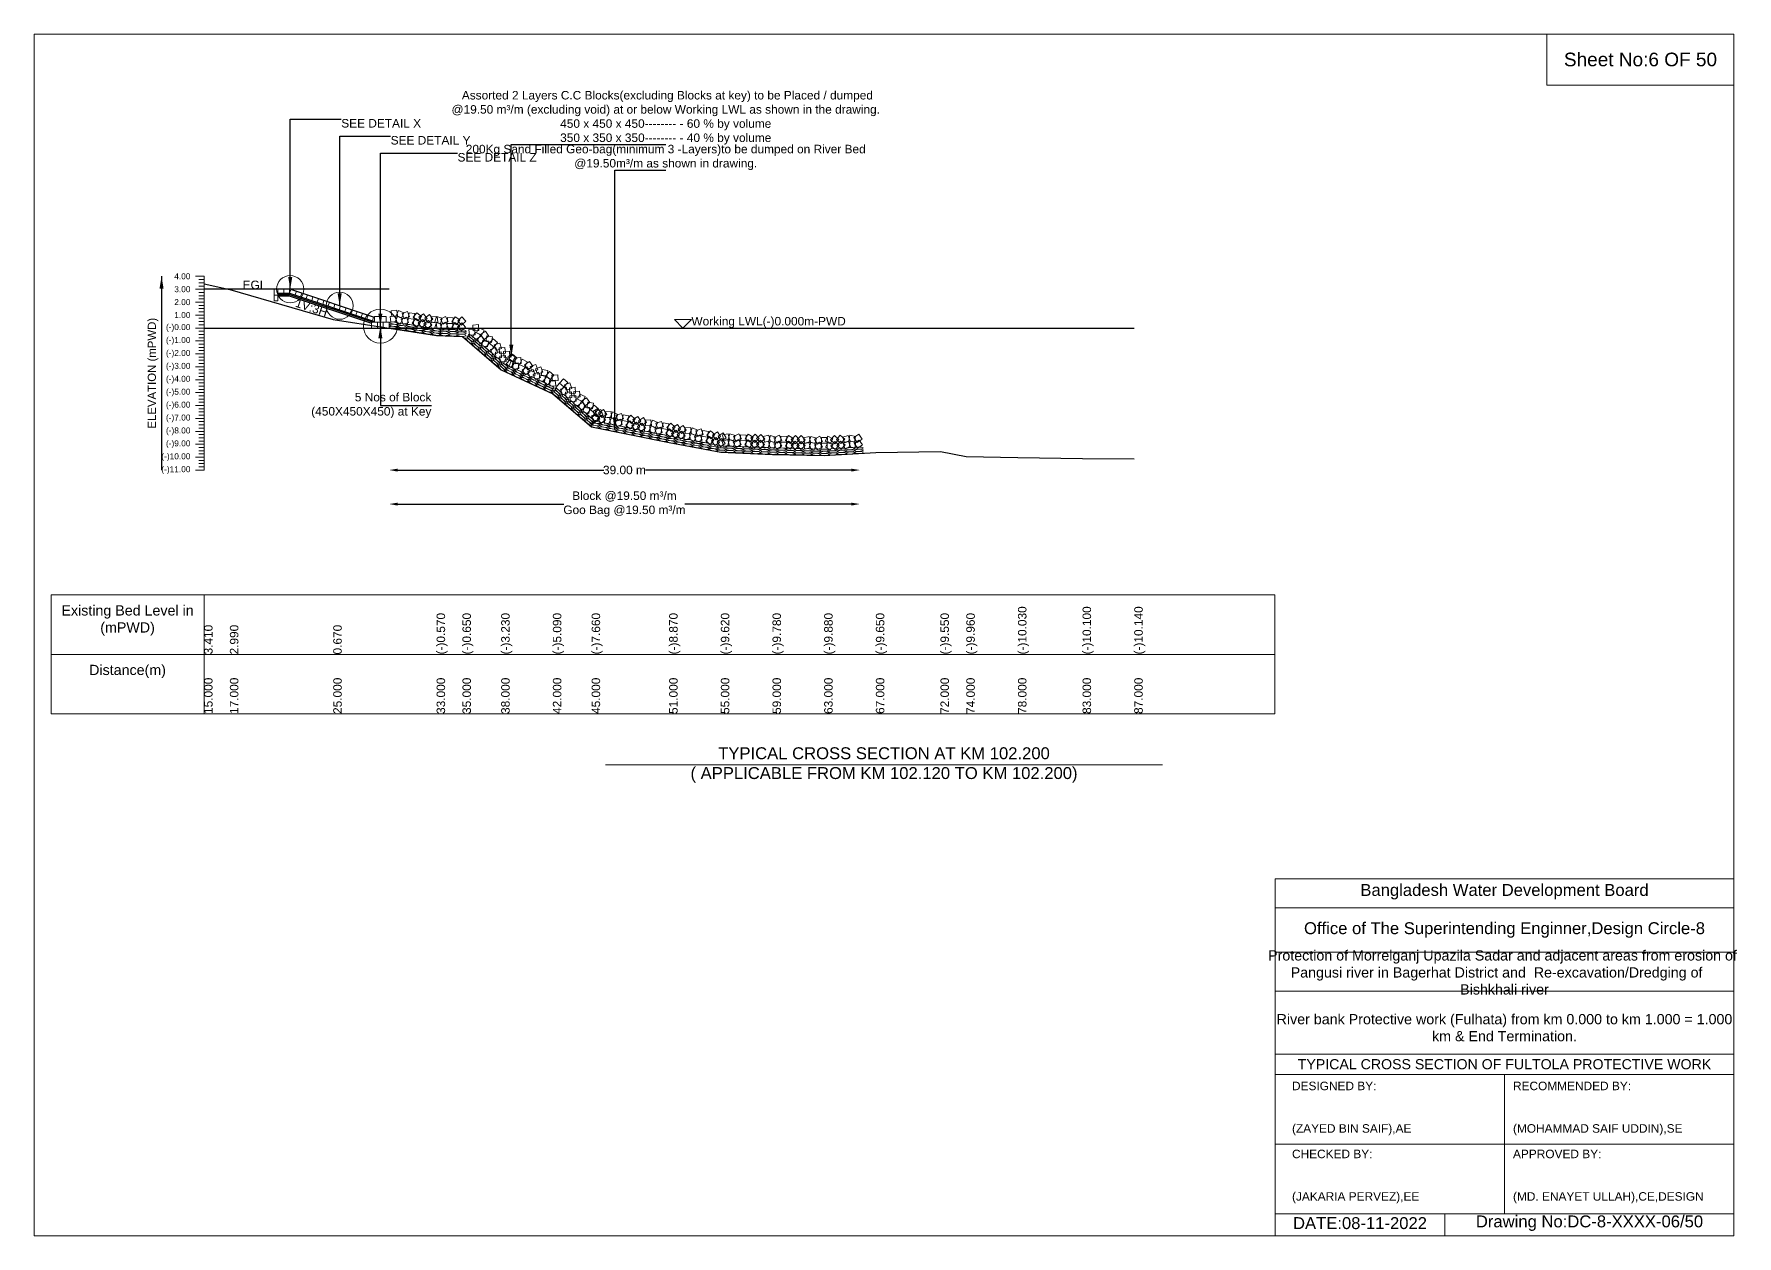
# Model space of a CAD drawing. Header units: inches. Extents: x 89000 to 305017, y -7071 to 0.
# Drawn here: x 175000 to 185017, y -7071 to 0 of the extents above; entities that cross this region are included whole.
import ezdxf

# ---------------------------------------------------------------- set-up
doc = ezdxf.new("R2010")
doc.units = ezdxf.units.IN
doc.header["$LTSCALE"] = 7
doc.header["$MEASUREMENT"] = 0
for name, color, linetype, lineweight in [('Cross section Data Border', 7, 'Continuous', 9), ('Cross Section Labels', 7, 'Continuous', 9), ('Existing_Bed_Level for Xsection', 7, 'Continuous', 25), ('Long Section Labels', 7, 'Continuous', 9)]:
    doc.layers.add(name, color=color, linetype=linetype, lineweight=lineweight)
doc.styles.get("Standard").update_dxf_attribs({"font": 'arial.ttf'})
doc.dimstyles.new('Appron Lebeling Style', dxfattribs={"dimtxt": 50, "dimasz": 50, "dimexe": 0.18, "dimexo": 0.0625, "dimgap": 0.09, "dimtad": 0, "dimtih": 1, "dimtoh": 1, "dimdec": 4, "dimzin": 0, "dimdsep": 46, "dimtxsty": 'Standard', "dimcen": 0.09, "dimse1": 1, "dimse2": 1, "dimadec": 0, "dimazin": 0, "dimtfac": 1, "dimtdec": 4, "dimtofl": 0, "dimtmove": 0, "dimatfit": 3, "dimfxl": 1, "dimtolj": 1, "dimtzin": 0, "dimarcsym": 0})
doc.dimstyles.get("Standard").update_dxf_attribs({"dimtxt": 0.18, "dimasz": 0.18, "dimexe": 0.18, "dimexo": 0.0625, "dimgap": 0.09, "dimtad": 0, "dimtih": 1, "dimtoh": 1, "dimdec": 4, "dimzin": 0, "dimdsep": 46, "dimtxsty": 'Standard', "dimcen": 0.09, "dimadec": 0, "dimazin": 0, "dimtfac": 1, "dimtdec": 4, "dimtofl": 0, "dimtmove": 0, "dimatfit": 3, "dimfxl": 1, "dimtolj": 1, "dimtzin": 0, "dimarcsym": 0})

# ---------------------------------------------------------------- blocks, each defined once
blk = doc.blocks.new('*D25')
at = {"layer": 'Cross Section Labels', "color": 0, "lineweight": -2, "transparency": 16777216}
for p, q in [((177139, -2565), (178351, -2565)), ((179808, -2565), (178596, -2565))]:
    blk.add_line(p, q, dxfattribs=at)
at = {"layer": 'Cross Section Labels', "color": 0, "transparency": 16777216}
for points in [[(177139, -2557), (177139, -2574), (177089, -2565)], [(179808, -2557), (179808, -2574), (179858, -2565)]]:
    blk.add_solid(points, dxfattribs=at)
at = {"layer": 'Defpoints', "color": 0, "transparency": 16777216}
for p in [(177089, -1729), (179858, -2468), (179858, -2565)]:
    blk.add_point(p, dxfattribs=at)
at = {"layer": 'Cross Section Labels', "color": 0, "transparency": 16777216, "insert": (178473, -2565), "char_height": 50, "attachment_point": 5}
blk.add_mtext('\\A1;39.00 m', dxfattribs=at)
blk = doc.blocks.new('*D26')
at = {"layer": 'Cross Section Labels', "color": 0, "lineweight": -2, "transparency": 16777216}
for p, q in [((177139, -2765), (178117, -2765)), ((179808, -2765), (178829, -2765))]:
    blk.add_line(p, q, dxfattribs=at)
at = {"layer": 'Cross Section Labels', "color": 0, "transparency": 16777216}
for points in [[(177139, -2757), (177139, -2774), (177089, -2765)], [(179808, -2757), (179808, -2774), (179858, -2765)]]:
    blk.add_solid(points, dxfattribs=at)
at = {"layer": 'Defpoints', "color": 0, "transparency": 16777216}
for p in [(177089, -1729), (179858, -2468), (179858, -2765)]:
    blk.add_point(p, dxfattribs=at)
at = {"layer": 'Cross Section Labels', "color": 0, "transparency": 16777216, "insert": (178473, -2765), "char_height": 50, "attachment_point": 5}
blk.add_mtext('\\A1;Block @19.50 m³/m ^JGoo Bag @19.50 m³/m ', dxfattribs=at)

msp = doc.modelspace()

# ---------------------------------------------------------------- linework, layer by layer
at = {"layer": 'Cross section Data Border'}
msp.add_lwpolyline([(175100, -3300), (182298.58669, -3300), (182298.58669, -4000), (175100, -4000)], close=True, dxfattribs=at)
for points in [[(176000, -3300), (176000, -4000)], [(175100, -3650), (182298.58669, -3650)]]:
    msp.add_lwpolyline(points, dxfattribs=at)
at = {"layer": 'Cross Section Labels'}
for points in [[(175000, 0), (185000, 0), (185000, -7071), (175000, -7071)], [(183900, 0), (185000, 0), (185000, -300), (183900, -300)], [(178816.91613, -1729.36), (178866.91613, -1679.36), (178766.91613, -1679.36)]]:
    msp.add_lwpolyline(points, close=True, dxfattribs=at)
for points in [[(178362, -4300), (180000, -4300), (181638, -4300)], [(182300, -7071), (182300, -4971), (185000, -4971)], [(182300, -5141), (185000, -5141)], [(182300, -5401), (185000, -5401)], [(182300, -5631), (185000, -5631)], [(182300, -6001), (185000, -6001)], [(182300, -6121), (185000, -6121)], [(183650, -6121), (183650, -6941)], [(182300, -6531), (185000, -6531)], [(182300, -6941), (185000, -6941)], [(183300, -6941), (183300, -7071)]]:
    msp.add_lwpolyline(points, dxfattribs=at)
for centre, radius in [((176507.11613, -1501.36), 80), ((176797.81613, -1598.26), 80), ((177037.21613, -1717.96), 100)]:
    msp.add_circle(centre, radius, dxfattribs=at)
at = {"layer": 'Existing_Bed_Level for Xsection'}
for points in [[(176000, -1470.2), (176152, -1502.12), (176760, -1678.44), (177368, -1772.68), (177520, -1778.76), (177748, -1974.84), (178052, -2116.2), (178280, -2311.52), (178736, -2403.48), (179040, -2460.48), (179344, -2472.64), (179648, -2480.24), (179952, -2462.76), (180332, -2455.16), (180484, -2486.32), (180788, -2491.64), (181168, -2496.96), (181472, -2500)], [(177088.51613, -1501.36), (176000, -1501.36)], [(177003.01613, -1666.66), (176510.62619, -1502.53002), (176507.11613, -1501.36), (176503.4162, -1501.36), (176435.0162, -1501.36)], [(176435.0162, -1524.16), (176503.4162, -1524.16), (177003.01613, -1690.69331)], [(176435.0162, -1531.76), (176502.18289, -1531.76), (176992.38289, -1695.16)], [(176435.0162, -1539.36), (176500.94958, -1539.36), (176985.91613, -1701.01552)], [(176000, -1729.36), (181472, -1729.36)]]:
    msp.add_lwpolyline(points, dxfattribs=at)
at = {"layer": 'Long Section Labels'}
for points in [[(176000, -1425.36), (175950, -1425.36)], [(176000, -1501.36), (175950, -1501.36)], [(176000, -1444.36), (175970, -1444.36)], [(176000, -1463.36), (175970, -1463.36)], [(176000, -1482.36), (175970, -1482.36)], [(176000, -2565.36), (176000, -2489.36), (176000, -2413.36), (176000, -2337.36), (176000, -2261.36), (176000, -2185.36), (176000, -2109.36), (176000, -2033.36), (176000, -1957.36), (176000, -1881.36), (176000, -1805.36), (176000, -1729.36), (176000, -1653.36), (176000, -1577.36), (176000, -1501.36), (176000, -1425.36)], [(176000, -1577.36), (175950, -1577.36)], [(176000, -1520.36), (175970, -1520.36)], [(176000, -1539.36), (175970, -1539.36)], [(176000, -1558.36), (175970, -1558.36)], [(176000, -1596.36), (175970, -1596.36)], [(176000, -1653.36), (175950, -1653.36)], [(176000, -1615.36), (175970, -1615.36)], [(176000, -1634.36), (175970, -1634.36)], [(176000, -1672.36), (175970, -1672.36)], [(176000, -1691.36), (175970, -1691.36)], [(176000, -1729.36), (175950, -1729.36)], [(176000, -1710.36), (175970, -1710.36)], [(176000, -1748.36), (175970, -1748.36)], [(176000, -1767.36), (175970, -1767.36)], [(176000, -1786.36), (175970, -1786.36)], [(176000, -1805.36), (175950, -1805.36)], [(176000, -1881.36), (175950, -1881.36)], [(176000, -1824.36), (175970, -1824.36)], [(176000, -1843.36), (175970, -1843.36)], [(176000, -1862.36), (175970, -1862.36)], [(176000, -1900.36), (175970, -1900.36)], [(176000, -1957.36), (175950, -1957.36)], [(176000, -1919.36), (175970, -1919.36)], [(176000, -1938.36), (175970, -1938.36)], [(176000, -1976.36), (175970, -1976.36)], [(176000, -1995.36), (175970, -1995.36)], [(176000, -2033.36), (175950, -2033.36)], [(176000, -2014.36), (175970, -2014.36)], [(176000, -2052.36), (175970, -2052.36)], [(176000, -2071.36), (175970, -2071.36)], [(176000, -2090.36), (175970, -2090.36)], [(176000, -2109.36), (175950, -2109.36)], [(176000, -2185.36), (175950, -2185.36)], [(176000, -2128.36), (175970, -2128.36)], [(176000, -2147.36), (175970, -2147.36)], [(176000, -2166.36), (175970, -2166.36)], [(176000, -2261.36), (175950, -2261.36)], [(176000, -2204.36), (175970, -2204.36)], [(176000, -2223.36), (175970, -2223.36)], [(176000, -2242.36), (175970, -2242.36)], [(176000, -2280.36), (175970, -2280.36)], [(176000, -2299.36), (175970, -2299.36)], [(176000, -2337.36), (175950, -2337.36)], [(176000, -2318.36), (175970, -2318.36)], [(176000, -2356.36), (175970, -2356.36)], [(176000, -2375.36), (175970, -2375.36)], [(176000, -2394.36), (175970, -2394.36)], [(176000, -2413.36), (175950, -2413.36)], [(176000, -2489.36), (175950, -2489.36)], [(176000, -2432.36), (175970, -2432.36)], [(176000, -2451.36), (175970, -2451.36)], [(176000, -2470.36), (175970, -2470.36)], [(176000, -2565.36), (175950, -2565.36)], [(176000, -2508.36), (175970, -2508.36)], [(176000, -2527.36), (175970, -2527.36)], [(176000, -2546.36), (175970, -2546.36)]]:
    msp.add_lwpolyline(points, dxfattribs=at)
for points in [[(176435.0162, -1501.36), (176412.2162, -1501.36), (176412.2162, -1535.56), (176435.0162, -1535.56)], [(176469.2162, -1501.36), (176435.0162, -1501.36), (176435.0162, -1524.16), (176469.2162, -1524.16)], [(176503.4162, -1501.36), (176469.2162, -1501.36), (176469.2162, -1524.16), (176503.4162, -1524.16)], [(176543.07116, -1513.34501), (176510.62619, -1502.53002), (176503.4162, -1524.16), (176535.86117, -1534.97499)], [(176435.0162, -1535.56), (176412.2162, -1535.56), (176412.2162, -1569.76), (176435.0162, -1569.76)], [(176575.51613, -1524.16), (176543.07116, -1513.34501), (176535.86117, -1534.97499), (176568.30614, -1545.78998)], [(176607.9611, -1534.97499), (176575.51613, -1524.16), (176568.30614, -1545.78998), (176600.7511, -1556.60497)], [(176640.40607, -1545.78998), (176607.9611, -1534.97499), (176600.7511, -1556.60497), (176633.19607, -1567.41996)], [(176672.85104, -1556.60497), (176640.40607, -1545.78998), (176633.19607, -1567.41996), (176665.64104, -1578.23495)], [(176705.296, -1567.41996), (176672.85104, -1556.60497), (176665.64104, -1578.23495), (176698.08601, -1589.04994)], [(176737.74097, -1578.23495), (176705.296, -1567.41996), (176698.08601, -1589.04994), (176730.53098, -1599.86493)], [(176770.18594, -1589.04994), (176737.74097, -1578.23495), (176730.53098, -1599.86493), (176762.97595, -1610.67992)], [(176802.63091, -1599.86493), (176770.18594, -1589.04994), (176762.97595, -1610.67992), (176795.42092, -1621.49491)], [(176835.07588, -1610.67992), (176802.63091, -1599.86493), (176795.42092, -1621.49491), (176827.86589, -1632.3099)], [(176867.52085, -1621.49491), (176835.07588, -1610.67992), (176827.86589, -1632.3099), (176860.31086, -1643.12489)], [(176899.96582, -1632.3099), (176867.52085, -1621.49491), (176860.31086, -1643.12489), (176892.75582, -1653.93988)], [(176932.41079, -1643.12489), (176899.96582, -1632.3099), (176892.75582, -1653.93988), (176925.20079, -1664.75486)], [(176964.85575, -1653.93988), (176932.41079, -1643.12489), (176925.20079, -1664.75486), (176957.64576, -1675.56985)], [(176997.30072, -1664.75486), (176964.85575, -1653.93988), (176957.64576, -1675.56985), (176990.09073, -1686.38484)], [(177020.11613, -1695.16), (176985.91613, -1695.16), (176985.91613, -1729.36), (177020.11613, -1729.36)], [(177037.21613, -1660.96), (177003.01613, -1660.96), (177003.01613, -1695.16), (177037.21613, -1695.16)], [(177054.31613, -1695.16), (177020.11613, -1695.16), (177020.11613, -1729.36), (177054.31613, -1729.36)], [(177071.41613, -1660.96), (177037.21613, -1660.96), (177037.21613, -1695.16), (177071.41613, -1695.16)], [(177088.51613, -1695.16), (177054.31613, -1695.16), (177054.31613, -1729.36), (177088.51613, -1729.36)], [(177129.12342, -1657.93142), (177095.1235, -1661.62545), (177098.81753, -1695.62536), (177132.81745, -1691.93133)], [(177134.36186, -1624.13499), (177100.36195, -1627.82902), (177104.05598, -1661.82893), (177138.05589, -1658.1349)], [(177170.31673, -1673.2804), (177139.03046, -1659.46701), (177125.21708, -1690.75327), (177156.50334, -1704.56666)], [(177175.55518, -1639.48397), (177144.26891, -1625.67058), (177130.45552, -1656.95684), (177161.74179, -1670.77023)], [(177191.33968, -1665.13644), (177159.44449, -1677.47893), (177171.78699, -1709.37412), (177203.68217, -1697.03163)], [(177196.57813, -1631.34001), (177164.68294, -1643.6825), (177177.02543, -1675.57769), (177208.92062, -1663.2352)], [(177234.8772, -1678.21474), (177201.08077, -1672.97629), (177195.84233, -1706.77272), (177229.63875, -1712.01117)], [(177240.11565, -1644.41831), (177206.31922, -1639.17986), (177201.08077, -1672.97629), (177234.8772, -1678.21474)], [(177273.19672, -1695.11053), (177246.53455, -1673.69165), (177225.11567, -1700.35382), (177251.77784, -1721.7727)], [(177278.43517, -1661.3141), (177251.77299, -1639.89522), (177230.35411, -1666.55739), (177257.01629, -1687.97627)], [(177286.66628, -1679.07441), (177259.05642, -1699.25696), (177279.23897, -1726.86683), (177306.84883, -1706.68428)], [(177291.90473, -1645.27798), (177264.29486, -1665.46053), (177284.47741, -1693.0704), (177312.08728, -1672.88785)], [(177340.64821, -1711.90369), (177320.44368, -1684.30991), (177292.8499, -1704.51444), (177313.05443, -1732.10823)], [(177345.88666, -1678.10726), (177325.68213, -1650.51348), (177298.08834, -1670.71801), (177318.29287, -1698.3118)], [(177365.69843, -1694.60054), (177331.69851, -1698.29457), (177335.39254, -1732.29449), (177369.39245, -1728.60046)], [(177370.93687, -1660.80411), (177336.93696, -1664.49814), (177340.63099, -1698.49806), (177374.6309, -1694.80403)], [(177399.51701, -1705.93902), (177366.86456, -1695.7676), (177356.69314, -1728.42005), (177389.34559, -1738.59147)], [(177400.88391, -1671.76635), (177368.23147, -1661.59493), (177358.06005, -1694.24737), (177390.71249, -1704.41879)], [(177419.47922, -1695.46054), (177389.19185, -1711.34497), (177405.07627, -1741.63234), (177435.36365, -1725.74791)], [(177420.84613, -1661.28787), (177390.55875, -1677.17229), (177406.44318, -1707.45967), (177436.73055, -1691.57524)], [(177464.22021, -1703.51046), (177430.04754, -1702.14356), (177428.68063, -1736.31623), (177462.8533, -1737.68314)], [(177465.58712, -1669.33779), (177431.41444, -1667.97088), (177430.04754, -1702.14356), (177464.22021, -1703.51046)], [(177504.21043, -1715.94571), (177475.28855, -1697.69291), (177457.03575, -1726.6148), (177485.95764, -1744.86759)], [(177505.57734, -1681.77304), (177476.65546, -1663.52024), (177458.40266, -1692.44212), (177487.32454, -1710.69492)], [(177515.77194, -1698.48382), (177490.63242, -1721.67099), (177513.8196, -1746.8105), (177538.95911, -1723.62333)], [(177517.13884, -1664.31115), (177491.99933, -1687.49832), (177515.1865, -1712.63783), (177540.32601, -1689.45066)], [(177595.05134, -1769.61552), (177592.47083, -1735.51301), (177558.36832, -1738.09352), (177560.94883, -1772.19603)], [(177625.46152, -1768.15506), (177594.64056, -1753.33251), (177579.818, -1784.15347), (177610.63897, -1798.97603)], [(177617.35108, -1743.68559), (177614.77057, -1709.58308), (177580.66806, -1712.16359), (177583.24857, -1746.2661)], [(177647.76127, -1742.22513), (177616.9403, -1727.40257), (177602.11775, -1758.22354), (177632.93871, -1773.04609)], [(177652.33172, -1802.94691), (177633.0626, -1774.69198), (177604.80767, -1793.96111), (177624.0768, -1822.21603)], [(177674.63147, -1777.01697), (177655.36234, -1748.76205), (177627.10741, -1768.03118), (177646.37654, -1796.2861)], [(177674.4843, -1807.13638), (177640.88226, -1800.76908), (177634.51496, -1834.37113), (177668.117, -1840.73842)], [(177696.78405, -1781.20644), (177663.182, -1774.83915), (177656.8147, -1808.44119), (177690.41675, -1814.80849)], [(177726.84415, -1815.30847), (177700.91421, -1793.00872), (177678.61447, -1818.93866), (177704.5444, -1841.2384)], [(177704.5444, -1841.2384), (177678.61447, -1818.93866), (177656.31473, -1844.86859), (177682.24466, -1867.16833)], [(177728.15738, -1875.82569), (177716.83195, -1843.55535), (177684.56161, -1854.88079), (177695.88705, -1887.15112)], [(177750.45713, -1849.89575), (177739.13169, -1817.62542), (177706.86136, -1828.95085), (177718.18679, -1861.22119)], [(177748.06503, -1869.32403), (177713.96048, -1871.87738), (177716.51383, -1905.98193), (177750.61838, -1903.42858)], [(177770.36477, -1843.39409), (177736.26022, -1845.94745), (177738.81358, -1880.052), (177772.91813, -1877.49865)], [(177776.56087, -1925.71372), (177773.98036, -1891.61121), (177739.87786, -1894.19173), (177742.45837, -1928.29423)], [(177798.86062, -1899.78379), (177796.28011, -1865.68128), (177762.1776, -1868.26179), (177764.75811, -1902.3643)], [(177829.2708, -1898.32333), (177798.44984, -1883.50077), (177783.62728, -1914.32174), (177814.44825, -1929.14429)], [(177840.74645, -1905.31638), (177814.52853, -1883.35595), (177792.5681, -1909.57388), (177818.78602, -1931.53431)], [(177806.97106, -1924.25326), (177776.15009, -1909.43071), (177761.32754, -1940.25167), (177792.1485, -1955.07423)], [(177826.32622, -1936.32762), (177800.1083, -1914.36719), (177778.14787, -1940.58512), (177804.36579, -1962.54555)], [(177848.78403, -1934.34391), (177814.7156, -1937.34085), (177817.71254, -1971.40928), (177851.78097, -1968.41235)], [(177863.20426, -1903.33267), (177829.13583, -1906.32961), (177832.13276, -1940.39804), (177866.2012, -1937.40111)], [(177886.97526, -1959.00132), (177855.96402, -1944.58109), (177841.54379, -1975.59233), (177872.55503, -1990.01256)], [(177901.39549, -1927.99008), (177870.38425, -1913.56985), (177855.96402, -1944.58109), (177886.97526, -1959.00132)], [(177919.09342, -1985.87653), (177899.43025, -1957.8944), (177871.44812, -1977.55757), (177891.11128, -2005.5397)], [(177933.51365, -1954.86529), (177913.85048, -1926.88316), (177885.86834, -1946.54633), (177905.53151, -1974.52846)], [(177936.48738, -1974.21308), (177904.35781, -1985.93191), (177916.07664, -2018.06148), (177948.20621, -2006.34265)], [(177950.90761, -1943.20184), (177918.77804, -1954.92067), (177930.49686, -1987.05023), (177962.62643, -1975.33141)], [(177979.22557, -2020.74541), (177967.48116, -1988.62519), (177935.36093, -2000.3696), (177947.10534, -2032.48982)], [(177993.64579, -1989.73417), (177981.90138, -1957.61395), (177949.78116, -1969.35836), (177961.52557, -2001.47858)], [(178022.51661, -1980.07041), (177988.82864, -1974.1746), (177982.93283, -2007.86257), (178016.6208, -2013.75838)], [(178057.82513, -2006.25797), (178031.60721, -1984.29754), (178009.64678, -2010.51547), (178035.8647, -2032.4759)], [(178008.09638, -2011.08165), (177974.40841, -2005.18584), (177968.5126, -2038.87381), (178002.20057, -2044.76962)], [(178043.40491, -2037.26921), (178017.18698, -2015.30878), (177995.22655, -2041.52671), (178021.44448, -2063.48714)], [(178065.86272, -2035.2855), (178031.79428, -2038.28244), (178034.79122, -2072.35087), (178068.85966, -2069.35393)], [(178080.28295, -2004.27426), (178046.21451, -2007.2712), (178049.21145, -2041.33963), (178083.27989, -2038.34269)], [(178117.2981, -2076.06732), (178091.32541, -2053.81738), (178069.07548, -2079.79007), (178095.04816, -2102.04)], [(178139.54803, -2050.09463), (178113.57535, -2027.8447), (178091.32541, -2053.81738), (178117.2981, -2076.06732)], [(178140.97742, -2110.60922), (178129.59007, -2078.36068), (178097.34153, -2089.74803), (178108.72888, -2121.99657)], [(178163.22735, -2084.63653), (178151.84, -2052.388), (178119.59146, -2063.77535), (178130.97881, -2096.02388)], [(178183.12248, -2078.09668), (178149.0229, -2080.71548), (178151.6417, -2114.81507), (178185.74129, -2112.19626)], [(178211.72651, -2134.43157), (178209.08055, -2100.33408), (178174.98305, -2102.98004), (178177.62901, -2137.07753)], [(178160.87255, -2104.06936), (178126.77296, -2106.68817), (178129.39177, -2140.78776), (178163.49136, -2138.16895)], [(178189.47657, -2160.40426), (178186.83061, -2126.30677), (178152.73312, -2128.95273), (178155.37908, -2163.05022)], [(178219.8839, -2158.88544), (178189.03454, -2144.12206), (178174.27117, -2174.97142), (178205.12052, -2189.73479)], [(178242.13383, -2132.91275), (178211.28447, -2118.14938), (178196.5211, -2148.99874), (178227.37046, -2163.76211)], [(178246.82082, -2193.62565), (178227.4975, -2165.40776), (178199.27961, -2184.73108), (178218.60293, -2212.94897)], [(178269.07076, -2167.65296), (178249.74744, -2139.43507), (178221.52955, -2158.75839), (178240.85287, -2186.97628)], [(178268.9814, -2197.77259), (178235.3672, -2191.4698), (178229.0644, -2225.084), (178262.67861, -2231.3868)], [(178291.23134, -2171.79991), (178257.61713, -2165.49711), (178251.31434, -2199.11132), (178284.92854, -2205.41411)], [(178321.35683, -2205.84417), (178295.38415, -2183.59424), (178273.13421, -2209.56692), (178299.1069, -2231.81686)], [(178316.2753, -2202.29252), (178287.78129, -2221.20631), (178306.69508, -2249.70032), (178335.18909, -2230.78653)], [(178299.1069, -2231.81686), (178273.13421, -2209.56692), (178250.88428, -2235.53961), (178276.85697, -2257.78954)], [(178322.78622, -2266.35876), (178311.39887, -2234.11022), (178279.15033, -2245.49757), (178290.53768, -2277.74611)], [(178309.51441, -2235.81759), (178281.0204, -2254.73138), (178299.93419, -2283.22539), (178328.4282, -2264.3116)], [(178345.03615, -2240.38607), (178333.6488, -2208.13754), (178301.40027, -2219.52489), (178312.78762, -2251.77342)], [(178361.95708, -2271.05361), (178343.0206, -2242.57467), (178314.54167, -2261.51115), (178333.47814, -2289.99009)], [(178368.71797, -2237.52854), (178349.78149, -2209.0496), (178321.30256, -2227.98608), (178340.23903, -2256.46501)], [(178387.76389, -2254.90057), (178353.63174, -2257.05382), (178355.785, -2291.18597), (178389.91715, -2289.03271)], [(178394.52478, -2221.3755), (178360.39263, -2223.52875), (178362.54589, -2257.6609), (178396.67803, -2255.50764)], [(178428.22123, -2272.09604), (178397.59139, -2256.88245), (178382.3778, -2287.51228), (178413.00764, -2302.72587)], [(178434.98212, -2238.57096), (178404.35228, -2223.35738), (178389.13869, -2253.98721), (178419.76853, -2269.2008)], [(178449.59084, -2264.91077), (178417.17031, -2275.79879), (178428.05833, -2308.21933), (178460.47886, -2297.3313)], [(178456.35173, -2231.3857), (178423.9312, -2242.27372), (178434.81922, -2274.69425), (178467.23975, -2263.80623)], [(178492.49264, -2279.94385), (178458.96757, -2273.18296), (178452.20668, -2306.70803), (178485.73175, -2313.46892)], [(178499.25353, -2246.41877), (178465.72845, -2239.65789), (178458.96757, -2273.18296), (178492.49264, -2279.94385)], [(178530.00919, -2298.55463), (178504.34253, -2275.95236), (178481.74026, -2301.61902), (178507.40692, -2324.22129)], [(178536.77008, -2265.02956), (178511.10342, -2242.42729), (178488.50115, -2268.09395), (178514.16781, -2290.69622)], [(178544.18991, -2283.14382), (178515.6959, -2302.05761), (178534.60969, -2330.55161), (178563.1037, -2311.63782)], [(178550.9508, -2249.61874), (178522.45679, -2268.53254), (178541.37058, -2297.02654), (178569.86459, -2278.11275)], [(178596.63258, -2318.37984), (178577.6961, -2289.9009), (178549.21716, -2308.83737), (178568.15364, -2337.31631)], [(178603.39346, -2284.85476), (178584.45699, -2256.37583), (178555.97805, -2275.3123), (178574.91453, -2303.79124)], [(178622.43938, -2302.22679), (178588.30724, -2304.38005), (178590.46049, -2338.5122), (178624.59264, -2336.35894)], [(178629.20027, -2268.70172), (178595.06813, -2270.85498), (178597.22138, -2304.98712), (178631.35353, -2302.83387)], [(178669.65761, -2285.89719), (178639.02778, -2270.6836), (178623.81419, -2301.31343), (178654.44402, -2316.52702)], [(178691.02723, -2278.71192), (178658.60669, -2289.59995), (178669.49472, -2322.02048), (178701.91525, -2311.13246)], [(178733.92902, -2293.745), (178700.40395, -2286.98411), (178693.64306, -2320.50918), (178727.16813, -2327.27007)], [(178771.44558, -2312.35579), (178745.77892, -2289.75352), (178723.17665, -2315.42017), (178748.8433, -2338.02244)], [(178784.16755, -2296.27753), (178755.93435, -2315.57848), (178775.2353, -2343.81168), (178803.4685, -2324.51073)], [(178837.08628, -2330.79447), (178817.76285, -2302.57665), (178789.54503, -2321.90008), (178808.86846, -2350.1179)], [(178662.89672, -2319.42226), (178632.26689, -2304.20867), (178617.0533, -2334.8385), (178647.68313, -2350.05209)], [(178684.26634, -2312.23699), (178651.8458, -2323.12502), (178662.73383, -2355.54555), (178695.15436, -2344.65753)], [(178727.16813, -2327.27007), (178693.64306, -2320.50918), (178686.88217, -2354.03425), (178720.40724, -2360.79514)], [(178764.68469, -2345.88086), (178739.01803, -2323.27859), (178716.41576, -2348.94524), (178742.08241, -2371.54752)], [(178777.86488, -2329.89176), (178749.63168, -2349.19271), (178768.93263, -2377.42591), (178797.16583, -2358.12496)], [(178830.78361, -2364.4087), (178811.46018, -2336.19088), (178783.24236, -2355.51431), (178802.56579, -2383.73212)], [(178856.36754, -2347.90491), (178822.26796, -2350.52385), (178824.88689, -2384.62343), (178858.98647, -2382.00449)], [(178862.6702, -2314.29069), (178828.57063, -2316.90962), (178831.18956, -2351.0092), (178865.28914, -2348.39026)], [(178897.05581, -2364.54657), (178866.22118, -2349.75247), (178851.42708, -2380.58711), (178882.26171, -2395.3812)], [(178903.35848, -2330.93234), (178872.52384, -2316.13824), (178857.72974, -2346.97288), (178888.56438, -2361.76698)], [(178918.32536, -2357.07029), (178886.05646, -2368.39982), (178897.38598, -2400.66872), (178929.65488, -2389.33919)], [(178924.62803, -2323.45607), (178892.35913, -2334.78559), (178903.68865, -2367.05449), (178935.95755, -2355.72497)], [(178961.42835, -2371.51639), (178927.81412, -2365.21373), (178921.51145, -2398.82795), (178955.12568, -2405.13062)], [(178967.73102, -2337.90216), (178934.11679, -2331.5995), (178927.81412, -2365.21373), (178961.42835, -2371.51639)], [(178999.19543, -2389.61338), (178973.22266, -2367.36354), (178950.97283, -2393.33631), (178976.9456, -2415.58615)], [(179005.4981, -2355.99915), (178979.52533, -2333.74931), (178957.27549, -2359.72208), (178983.24826, -2381.97192)], [(179013.16448, -2374.01044), (178984.93129, -2393.31139), (179004.23224, -2421.54458), (179032.46543, -2402.24363)], [(179019.46715, -2340.39621), (178991.23395, -2359.69716), (179010.5349, -2387.93035), (179038.7681, -2368.6294)], [(179066.08321, -2408.52737), (179046.75978, -2380.30956), (179018.54197, -2399.63298), (179037.86539, -2427.8508)], [(179072.38588, -2374.91314), (179053.06245, -2346.69533), (179024.84463, -2366.01875), (179044.16806, -2394.23657)], [(179081.20573, -2385.26125), (179047.84519, -2392.79215), (179055.37609, -2426.15269), (179088.73663, -2418.62179)], [(179082.57264, -2351.08857), (179049.2121, -2358.61947), (179056.743, -2391.98001), (179090.10354, -2384.44911)], [(179123.87552, -2395.83336), (179091.22307, -2385.66194), (179081.05165, -2418.31439), (179113.7041, -2428.48581)], [(179125.24243, -2361.66069), (179092.58998, -2351.48927), (179082.41856, -2384.14171), (179115.07101, -2394.31313)], [(179143.83773, -2385.35488), (179113.55036, -2401.23931), (179129.43479, -2431.52668), (179159.72216, -2415.64225)], [(179145.20464, -2351.18221), (179114.91727, -2367.06663), (179130.80169, -2397.35401), (179161.08907, -2381.46958)], [(179188.57872, -2393.4048), (179154.40605, -2392.0379), (179153.03914, -2426.21057), (179187.21181, -2427.57748)], [(179189.94563, -2359.23213), (179155.77296, -2357.86522), (179154.40605, -2392.0379), (179188.57872, -2393.4048)], [(179228.56895, -2405.84005), (179199.64706, -2387.58725), (179181.39426, -2416.50914), (179210.31615, -2434.76193)], [(179229.93585, -2371.66738), (179201.01397, -2353.41458), (179182.76117, -2382.33646), (179211.68305, -2400.58926)], [(179240.13045, -2388.37816), (179214.99094, -2411.56533), (179238.17811, -2436.70484), (179263.31762, -2413.51767)], [(179241.49735, -2354.20549), (179216.35784, -2377.39266), (179239.54501, -2402.53217), (179264.68453, -2379.345)], [(179297.49106, -2414.86534), (179274.28388, -2389.7443), (179249.16284, -2412.95148), (179272.37002, -2438.07252)], [(179298.85797, -2380.69266), (179275.65078, -2355.57162), (179250.52975, -2378.77881), (179273.73693, -2403.89985)], [(179320.41444, -2394.8296), (179287.0539, -2402.3605), (179294.5848, -2435.72103), (179327.94534, -2428.19013)], [(179321.78135, -2360.65692), (179288.42081, -2368.18782), (179295.95171, -2401.54836), (179329.31225, -2394.01746)], [(179363.08423, -2405.40171), (179330.43178, -2395.23029), (179320.26036, -2427.88273), (179352.91281, -2438.05415)], [(179364.45114, -2371.22904), (179331.79869, -2361.05762), (179321.62727, -2393.71006), (179354.27972, -2403.88148)], [(179381.8776, -2394.34691), (179351.83163, -2410.68336), (179368.16808, -2440.72933), (179398.21405, -2424.39288)], [(179382.73233, -2360.15759), (179352.68636, -2376.49404), (179369.02281, -2406.54001), (179399.06878, -2390.20356)], [(179426.73418, -2401.72556), (179392.54487, -2400.87083), (179391.69013, -2435.06014), (179425.87945, -2435.91488)], [(179427.58892, -2367.53624), (179393.3996, -2366.68151), (179392.54487, -2400.87083), (179426.73418, -2401.72556)], [(179466.90624, -2413.56022), (179437.71412, -2395.74282), (179419.89671, -2424.93494), (179449.08884, -2442.75235)], [(179467.76097, -2379.3709), (179438.56885, -2361.5535), (179420.75145, -2390.74563), (179449.94357, -2408.56303)], [(179478.20481, -2395.92706), (179453.41554, -2419.4883), (179476.97678, -2444.27757), (179501.76605, -2420.71633)], [(179479.05954, -2361.73774), (179454.27027, -2385.29899), (179477.83151, -2410.08825), (179502.62078, -2386.52701)], [(179535.95585, -2421.55181), (179512.37487, -2396.78131), (179487.60437, -2420.36229), (179511.18535, -2445.13279)], [(179536.81058, -2387.36249), (179513.22961, -2362.59199), (179488.45911, -2386.17297), (179512.04008, -2410.94347)], [(179558.57645, -2401.17485), (179525.3325, -2409.20476), (179533.3624, -2442.44871), (179566.60636, -2434.41881)], [(179559.43119, -2366.98553), (179526.18723, -2375.01544), (179534.21714, -2408.2594), (179567.46109, -2400.22949)], [(179601.39985, -2411.10644), (179568.59867, -2401.42541), (179558.91764, -2434.22659), (179591.71882, -2443.90762)], [(179602.25459, -2376.91712), (179569.45341, -2367.23609), (179559.77237, -2400.03727), (179592.57355, -2409.71831)], [(179621.20282, -2400.33004), (179591.15685, -2416.66649), (179607.4933, -2446.71246), (179637.53927, -2430.37601)], [(179622.05756, -2366.14072), (179592.01159, -2382.47717), (179608.34804, -2412.52314), (179638.39401, -2396.18669)], [(179666.91414, -2373.51937), (179632.72482, -2372.66464), (179631.87009, -2406.85396), (179666.05941, -2407.70869)], [(179699.07282, -2380.81117), (179668.51277, -2365.4579), (179653.15949, -2396.01795), (179683.71955, -2411.37123)], [(179701.03608, -2414.95478), (179670.47603, -2399.6015), (179655.12275, -2430.16156), (179685.6828, -2445.51483)], [(179708.88114, -2362.30758), (179686.11604, -2387.82993), (179711.63838, -2410.59503), (179734.40348, -2385.07269)], [(179710.8444, -2396.45119), (179688.07929, -2421.97353), (179713.60164, -2444.73863), (179736.36674, -2419.21629)], [(179768.54598, -2383.0902), (179743.00552, -2360.34543), (179720.26075, -2385.88589), (179745.80121, -2408.63067)], [(179770.50924, -2417.23381), (179744.96878, -2394.48903), (179722.224, -2420.0295), (179747.76447, -2442.77427)], [(179789.41197, -2360.91989), (179756.94207, -2371.65978), (179767.68196, -2404.12969), (179800.15186, -2393.3898)], [(179791.37523, -2395.0635), (179758.90533, -2405.80339), (179769.64522, -2438.27329), (179802.11512, -2427.5334)], [(179832.90772, -2367.29176), (179799.42079, -2360.34439), (179792.47342, -2393.83131), (179825.96035, -2400.77868)], [(179834.87097, -2401.43536), (179801.38405, -2394.48799), (179794.43668, -2427.97491), (179827.9236, -2434.92229)], [(179851.75613, -2354.9214), (179823.1573, -2373.67632), (179841.91221, -2402.27515), (179870.51105, -2383.52024)], [(179853.71939, -2389.06501), (179825.12056, -2407.81992), (179843.87547, -2436.41875), (179872.4743, -2417.66384)], [(179666.05941, -2407.70869), (179631.87009, -2406.85396), (179631.01536, -2441.04327), (179665.20467, -2441.89801)]]:
    msp.add_lwpolyline(points, close=True, dxfattribs=at)
for centre, major_axis in [((177118.45789, -1701.31527), (24.99434, -3.87412)), ((177168.44656, -1709.06352), (24.99434, -3.87412)), ((177114.49995, -1726.85035), (24.99434, -3.87412)), ((177116.47892, -1714.08281), (24.99434, -3.87412)), ((177164.48863, -1734.5986), (24.99434, -3.87412)), ((177166.46759, -1721.83106), (24.99434, -3.87412)), ((177214.4773, -1742.34684), (24.99434, -3.87412)), ((177216.45627, -1729.5793), (24.99434, -3.87412)), ((177218.43524, -1716.81176), (24.99434, -3.87412)), ((177264.46598, -1750.09509), (24.99434, -3.87412)), ((177266.44494, -1737.32755), (24.99434, -3.87412)), ((177268.42391, -1724.56001), (24.99434, -3.87412)), ((177314.45465, -1757.84333), (24.99434, -3.87412)), ((177316.43362, -1745.07579), (24.99434, -3.87412)), ((177318.41259, -1732.30825), (24.99434, -3.87412)), ((177364.44333, -1765.59158), (24.99434, -3.87412)), ((177366.42229, -1752.82404), (24.99434, -3.87412)), ((177368.40126, -1740.05649), (24.99434, -3.87412)), ((177414.2066, -1768.0631), (25.27259, -1.0109)), ((177414.72299, -1755.15342), (25.27259, -1.0109)), ((177415.23938, -1742.24375), (25.27259, -1.0109)), ((177464.75178, -1770.08491), (25.27259, -1.0109)), ((177465.26817, -1757.17523), (25.27259, -1.0109)), ((177465.78456, -1744.26555), (25.27259, -1.0109)), ((177515.29696, -1772.10671), (25.27259, -1.0109)), ((177515.81335, -1759.19704), (25.27259, -1.0109)), ((177516.32974, -1746.28736), (25.27259, -1.0109)), ((177558.80089, -1803.60842), (19.17663, -16.4919)), ((177567.22524, -1793.81267), (19.17663, -16.4919)), ((177575.64958, -1784.01691), (19.17663, -16.4919)), ((177614.00284, -1817.00071), (19.17663, -16.4919)), ((177597.15414, -1836.59222), (19.17663, -16.4919)), ((177605.57849, -1826.79646), (19.17663, -16.4919)), ((177635.50739, -1869.57601), (19.17663, -16.4919)), ((177643.93174, -1859.78026), (19.17663, -16.4919)), ((177652.35609, -1849.98451), (19.17663, -16.4919)), ((177673.86065, -1902.55981), (19.17663, -16.4919)), ((177682.285, -1892.76406), (19.17663, -16.4919)), ((177690.70934, -1882.96831), (19.17663, -16.4919)), ((177729.0626, -1915.9521), (19.17663, -16.4919)), ((177712.2139, -1935.54361), (19.17663, -16.4919)), ((177720.63825, -1925.74786), (19.17663, -16.4919)), ((177750.56715, -1968.52741), (19.17663, -16.4919)), ((177758.9915, -1958.73165), (19.17663, -16.4919)), ((177767.41585, -1948.9359), (19.17663, -16.4919)), ((177794.62551, -1989.39661), (22.93454, -10.66456)), ((177800.07315, -1977.68125), (22.93454, -10.66456)), ((177805.52079, -1965.96589), (22.93454, -10.66456)), ((177840.49458, -2010.72572), (22.93454, -10.66456)), ((177845.94222, -1999.01037), (22.93454, -10.66456)), ((177851.38986, -1987.29501), (22.93454, -10.66456)), ((177897.25893, -2008.62413), (22.93454, -10.66456)), ((177886.36365, -2032.05484), (22.93454, -10.66456)), ((177891.81129, -2020.33948), (22.93454, -10.66456)), ((177932.23272, -2053.38396), (22.93454, -10.66456)), ((177937.68036, -2041.6686), (22.93454, -10.66456)), ((177943.128, -2029.95324), (22.93454, -10.66456)), ((177978.10179, -2074.71308), (22.93454, -10.66456)), ((177983.54943, -2062.99772), (22.93454, -10.66456)), ((177988.99707, -2051.28236), (22.93454, -10.66456)), ((178023.97086, -2096.0422), (22.93454, -10.66456)), ((178029.4185, -2084.32684), (22.93454, -10.66456)), ((178034.86615, -2072.61148), (22.93454, -10.66456)), ((178068.86289, -2122.13955), (19.20824, -16.45506)), ((178077.26842, -2112.32765), (19.20824, -16.45506)), ((178085.67395, -2102.51574), (19.20824, -16.45506)), ((178107.27937, -2155.04968), (19.20824, -16.45506)), ((178115.68491, -2145.23777), (19.20824, -16.45506)), ((178124.09044, -2135.42587), (19.20824, -16.45506)), ((178145.69586, -2187.9598), (19.20824, -16.45506)), ((178154.10139, -2178.1479), (19.20824, -16.45506)), ((178162.50692, -2168.33599), (19.20824, -16.45506)), ((178184.11235, -2220.86993), (19.20824, -16.45506)), ((178192.51788, -2211.05802), (19.20824, -16.45506)), ((178200.92341, -2201.24612), (19.20824, -16.45506)), ((178222.52884, -2253.78005), (19.20824, -16.45506)), ((178230.93437, -2243.96815), (19.20824, -16.45506)), ((178239.3399, -2234.15624), (19.20824, -16.45506)), ((178260.94533, -2286.69018), (19.20824, -16.45506)), ((178269.35086, -2276.87827), (19.20824, -16.45506)), ((178277.75639, -2267.06637), (19.20824, -16.45506)), ((178300.84409, -2309.1335), (24.79365, -5.00005)), ((178303.3982, -2296.46848), (24.79365, -5.00005)), ((178305.95231, -2283.80345), (24.79365, -5.00005)), ((178352.9855, -2306.46858), (24.79365, -5.00005)), ((178355.53962, -2293.80356), (24.79365, -5.00005)), ((178405.12692, -2303.80366), (24.79365, -5.00005)), ((178350.43139, -2319.13361), (24.79365, -5.00005)), ((178400.01869, -2329.13372), (24.79365, -5.00005)), ((178402.57281, -2316.46869), (24.79365, -5.00005)), ((178449.606, -2339.13382), (24.79365, -5.00005)), ((178452.16011, -2326.4688), (24.79365, -5.00005)), ((178454.71423, -2313.80377), (24.79365, -5.00005)), ((178499.1933, -2349.13393), (24.79365, -5.00005)), ((178501.74742, -2336.4689), (24.79365, -5.00005)), ((178504.30153, -2323.80388), (24.79365, -5.00005)), ((178548.78061, -2359.13404), (24.79365, -5.00005)), ((178551.33472, -2346.46901), (24.79365, -5.00005)), ((178553.88884, -2333.80398), (24.79365, -5.00005)), ((178598.36791, -2369.13414), (24.79365, -5.00005)), ((178600.92203, -2356.46912), (24.79365, -5.00005)), ((178603.47614, -2343.80409), (24.79365, -5.00005)), ((178647.95522, -2379.13425), (24.79365, -5.00005)), ((178650.50933, -2366.46922), (24.79365, -5.00005)), ((178653.06345, -2353.8042), (24.79365, -5.00005)), ((178697.54252, -2389.13436), (24.79365, -5.00005)), ((178700.09664, -2376.46933), (24.79365, -5.00005)), ((178702.65075, -2363.8043), (24.79365, -5.00005)), ((178747.06948, -2398.98295), (24.85959, -4.66117)), ((178749.45049, -2386.28424), (24.85959, -4.66117)), ((178751.83149, -2373.58554), (24.85959, -4.66117)), ((178796.78866, -2408.3053), (24.85959, -4.66117)), ((178799.16967, -2395.60659), (24.85959, -4.66117)), ((178801.55067, -2382.90788), (24.85959, -4.66117)), ((178848.88884, -2404.92894), (24.85959, -4.66117)), ((178851.26985, -2392.23023), (24.85959, -4.66117)), ((178900.98903, -2401.55257), (24.85959, -4.66117)), ((178950.70821, -2410.87492), (24.85959, -4.66117)), ((178846.50784, -2417.62765), (24.85959, -4.66117)), ((178896.22702, -2426.94999), (24.85959, -4.66117)), ((178898.60802, -2414.25128), (24.85959, -4.66117)), ((178945.9462, -2436.27234), (24.85959, -4.66117)), ((178948.3272, -2423.57363), (24.85959, -4.66117)), ((178995.66537, -2445.59468), (24.85959, -4.66117)), ((178998.04638, -2432.89598), (24.85959, -4.66117)), ((179000.42739, -2420.19727), (24.85959, -4.66117)), ((179044.52192, -2454.19571), (25.27259, -1.0109)), ((179045.03831, -2441.28603), (25.27259, -1.0109)), ((179045.55469, -2428.37636), (25.27259, -1.0109)), ((179095.0671, -2456.21752), (25.27259, -1.0109)), ((179095.58349, -2443.30784), (25.27259, -1.0109)), ((179096.09987, -2430.39817), (25.27259, -1.0109)), ((179145.61228, -2458.23933), (25.27259, -1.0109)), ((179146.12867, -2445.32965), (25.27259, -1.0109)), ((179146.64505, -2432.41997), (25.27259, -1.0109)), ((179196.15746, -2460.26113), (25.27259, -1.0109)), ((179196.67385, -2447.35146), (25.27259, -1.0109)), ((179197.19024, -2434.44178), (25.27259, -1.0109)), ((179246.70264, -2462.28294), (25.27259, -1.0109)), ((179247.21903, -2449.37326), (25.27259, -1.0109)), ((179247.73542, -2436.46359), (25.27259, -1.0109)), ((179297.24782, -2464.30475), (25.27259, -1.0109)), ((179297.76421, -2451.39507), (25.27259, -1.0109)), ((179298.2806, -2438.48539), (25.27259, -1.0109)), ((179347.69798, -2466.27043), (25.2849, -0.63212)), ((179348.02088, -2453.35447), (25.2849, -0.63212)), ((179348.34378, -2440.4385), (25.2849, -0.63212)), ((179398.26778, -2467.53468), (25.2849, -0.63212)), ((179398.59068, -2454.61871), (25.2849, -0.63212)), ((179398.91358, -2441.70275), (25.2849, -0.63212)), ((179448.83758, -2468.79892), (25.2849, -0.63212)), ((179449.16048, -2455.88296), (25.2849, -0.63212)), ((179449.48338, -2442.96699), (25.2849, -0.63212)), ((179499.40738, -2470.06317), (25.2849, -0.63212)), ((179499.73028, -2457.1472), (25.2849, -0.63212)), ((179500.05318, -2444.23124), (25.2849, -0.63212)), ((179549.97718, -2471.32741), (25.2849, -0.63212)), ((179550.30008, -2458.41145), (25.2849, -0.63212)), ((179550.62297, -2445.49548), (25.2849, -0.63212)), ((179600.54698, -2472.59166), (25.2849, -0.63212)), ((179600.86987, -2459.67569), (25.2849, -0.63212)), ((179601.19277, -2446.75973), (25.2849, -0.63212)), ((179649.09719, -2447.82356), (25.25109, 1.45194)), ((179649.83886, -2460.72225), (25.25109, 1.45194)), ((179650.58054, -2473.62095), (25.25109, 1.45194)), ((179699.59937, -2444.91968), (25.25109, 1.45194)), ((179700.34104, -2457.81838), (25.25109, 1.45194)), ((179701.08272, -2470.71707), (25.25109, 1.45194)), ((179750.10155, -2442.01581), (25.25109, 1.45194)), ((179750.84323, -2454.9145), (25.25109, 1.45194)), ((179751.5849, -2467.8132), (25.25109, 1.45194)), ((179800.60373, -2439.11193), (25.25109, 1.45194)), ((179801.34541, -2452.01063), (25.25109, 1.45194)), ((179802.08708, -2464.90932), (25.25109, 1.45194)), ((179851.10592, -2436.20806), (25.25109, 1.45194)), ((179851.84759, -2449.10675), (25.25109, 1.45194)), ((179852.58927, -2462.00545), (25.25109, 1.45194))]:
    msp.add_ellipse(centre, major_axis=major_axis, ratio=0.255, dxfattribs=at)

# ---------------------------------------------------------------- texts
at = {"layer": 'Cross section Data Border', "char_height": 60, "width": 800, "attachment_point": 5}
for s, insert in [('Existing Bed Level in (mPWD)', (175550, -3450)), ('Distance(m)', (175550, -3750))]:
    msp.add_mtext(s, dxfattribs=dict(at, insert=insert))
at = {"layer": 'Cross Section Labels'}
for s, insert, char_height, attachment_point in [('Sheet No:6 OF 50', (184450, -150), 80, 5), (' Assorted 2 Layers C.C Blocks(excluding Blocks at key) to be Placed / dumped^J@19.50 m³/m (excluding void) at or below Working LWL as shown in the drawing.^J450 x 450 x 450-------- - 60 % by volume^J350 x 350 x 350-------- - 40 % by volume', (178715.9629, -650), 50, 8), ('SEE DETAIL X', (176807.11613, -500), 50, 1), ('SEE DETAIL Y', (177097.81613, -600), 50, 1), ('SEE DETAIL Z', (177491.11613, -700), 50, 1), ('200Kg Sand Filled Geo-bag(minimum 3 -Layers)to be dumped on River Bed^J@19.50m³/m as shown in drawing.', (178715.9629, -800), 50, 8), ('EGL', (176366.6162, -1501.36), 50, 9), ('Working LWL(-)0.000m-PWD', (178866.91613, -1729.36), 50, 7), ('5 Nos of Block ^J(450X450X450) at Key', (177337.21613, -2185.36), 50, 6), ('TYPICAL CROSS SECTION AT KM 102.200^J( APPLICABLE FROM KM 102.120 TO KM 102.200)', (180000, -4300), 70, 5), ('Bangladesh Water Development Board', (183650, -5046), 70, 5), ('Office of The Superintending Enginner,Design Circle-8', (183650, -5271), 70, 5)]:
    msp.add_mtext(s, dxfattribs=dict(at, insert=insert, char_height=char_height, attachment_point=attachment_point))
at = {"layer": 'Cross Section Labels', "insert": (176640.44947, -1585.85997), "char_height": 50, "attachment_point": 2, "rotation": 341.565051177}
msp.add_mtext('1V:3H', dxfattribs=at)
at = {"layer": 'Cross Section Labels'}
for s, insert, char_height, width, attachment_point in [('Protection of Morrelganj Upazila Sadar and adjacent areas from erosion of  Pangusi river in Bagerhat District and  Re-excavation/Dredging of     Bishkhali river', (183650, -5521), 60, 2800, 5), ('River bank Protective work (Fulhata) from km 0.000 to km 1.000 = 1.000 km & End Termination.', (183650, -5846), 60, 2700, 5), ('TYPICAL CROSS SECTION OF FULTOLA PROTECTIVE WORK', (183650, -6061), 59.5765532, 2800, 5), ('DESIGNED BY:^J^J^J(ZAYED BIN SAIF),AE', (182400, -6321), 50, 1400, 4), ('RECOMMENDED BY:^J^J^J(MOHAMMAD SAIF UDDIN),SE', (183700, -6321), 50, 1400, 4), ('CHECKED BY:^J^J^J(JAKARIA PERVEZ),EE', (182400, -6721), 50, 1400, 4), ('APPROVED BY:^J^J^J(MD. ENAYET ULLAH),CE,DESIGN', (183700, -6721), 50, 1400, 4), ('DATE:08-11-2022', (182800, -6996), 70, 1400, 5), ('Drawing No:DC-8-XXXX-06/50', (184150, -6996), 70, 2200, 5)]:
    msp.add_mtext(s, dxfattribs=dict(at, insert=insert, char_height=char_height, width=width, attachment_point=attachment_point))
at = {"layer": 'Long Section Labels', "char_height": 35, "attachment_point": 6}
for s, insert in [('4.00', (175920, -1425.36)), ('3.00', (175920, -1501.36)), ('2.00', (175920, -1577.36)), ('1.00', (175920, -1653.36)), ('(-)0.00', (175920, -1729.36)), ('(-)1.00', (175920, -1805.36)), ('(-)2.00', (175920, -1881.36)), ('(-)3.00', (175920, -1957.36)), ('(-)4.00', (175920, -2033.36)), ('(-)5.00', (175920, -2109.36)), ('(-)6.00', (175920, -2185.36)), ('(-)7.00', (175920, -2261.36)), ('(-)8.00', (175920, -2337.36)), ('(-)9.00', (175920, -2413.36)), ('(-)10.00', (175920, -2489.36)), ('(-)11.00', (175920, -2565.36))]:
    msp.add_mtext(s, dxfattribs=dict(at, insert=insert))
at = {"layer": 'Long Section Labels', "rotation": 90}
for s, insert, char_height, attachment_point in [('ELEVATION (mPWD)', (175700, -1995.36), 48, 5), ('(-)10.030', (180788, -3650), 50, 1), ('(-)10.100', (181168, -3650), 50, 1), ('(-)10.140', (181472, -3650), 50, 1), ('3.410', (176000, -3650), 50, 1), ('2.990', (176152, -3650), 50, 1), ('0.670', (176760, -3650), 50, 1), ('(-)0.570', (177368, -3650), 50, 1), ('(-)0.650', (177520, -3650), 50, 1), ('(-)3.230', (177748, -3650), 50, 1), ('(-)5.090', (178052, -3650), 50, 1), ('(-)7.660', (178280, -3650), 50, 1), ('(-)8.870', (178736, -3650), 50, 1), ('(-)9.620', (179040, -3650), 50, 1), ('(-)9.780', (179344, -3650), 50, 1), ('(-)9.880', (179648, -3650), 50, 1), ('(-)9.650', (179952, -3650), 50, 1), ('(-)9.550', (180332, -3650), 50, 1), ('(-)9.960', (180484, -3650), 50, 1), ('15.000', (176000, -4000), 50, 1), ('17.000', (176152, -4000), 50, 1), ('25.000', (176760, -4000), 50, 1), ('33.000', (177368, -4000), 50, 1), ('35.000', (177520, -4000), 50, 1), ('38.000', (177748, -4000), 50, 1), ('42.000', (178052, -4000), 50, 1), ('45.000', (178280, -4000), 50, 1), ('51.000', (178736, -4000), 50, 1), ('55.000', (179040, -4000), 50, 1), ('59.000', (179344, -4000), 50, 1), ('63.000', (179648, -4000), 50, 1), ('67.000', (179952, -4000), 50, 1), ('72.000', (180332, -4000), 50, 1), ('74.000', (180484, -4000), 50, 1), ('78.000', (180788, -4000), 50, 1), ('83.000', (181168, -4000), 50, 1), ('87.000', (181472, -4000), 50, 1)]:
    msp.add_mtext(s, dxfattribs=dict(at, insert=insert, char_height=char_height, attachment_point=attachment_point))

# ---------------------------------------------------------------- dimensions: what is measured, and where the dimension line sits
at = {"layer": 'Cross Section Labels'}
for base, text, picture, middle in [((179857.69468, -2565.36), '39.00 m', '*D25', (178473.10541, -2565.36)), ((179857.69468, -2765.36), 'Block @19.50 m³/m ^JGoo Bag @19.50 m³/m ', '*D26', (178473.10541, -2765.36))]:
    dim = msp.add_linear_dim(base=base, p1=(177088.51613, -1729.36), p2=(179857.69468, -2468.18256), text=text, dimstyle='Appron Lebeling Style', dxfattribs=at)
    dim.commit()
    dim.dimension.update_dxf_attribs({"geometry": picture, "text_midpoint": middle})

# ---------------------------------------------------------------- leaders
at = {"layer": 'Cross Section Labels', "annotation_type": 0, "has_hookline": 1}
for points, hookline_direction, text_width in [([(176507.11613, -1501.36), (176507.11613, -500), (176807.02613, -500)], 0, 466.13233), ([(176797.81613, -1598.26), (176797.81613, -600), (177097.72613, -600)], 0, 466.03001), ([(177037.21613, -1717.96), (177037.21613, -700), (177491.02613, -700)], 0, 460.91405), ([(177807.55072, -1899.99209), (177807.55072, -650), (178715.8729, -650)], 0, 2510.77763), ([(178415.9629, -2326.03819), (178415.9629, -800), (178715.8729, -800)], 0, 2345.7367), ([(177037.21613, -1717.96), (177037.21613, -2185.36), (177337.30613, -2185.36)], 1, 701.90996)]:
    msp.add_leader(points, dimstyle='Standard', override={"dimasz": 72}, dxfattribs=dict(at, hookline_direction=hookline_direction, text_width=text_width))
at = {"layer": 'Long Section Labels'}
msp.add_leader([(175750, -1425.36), (175750, -2565.36)], dimstyle='Standard', override={"dimasz": 72}, dxfattribs=at)

doc.saveas('drawing.dxf')
